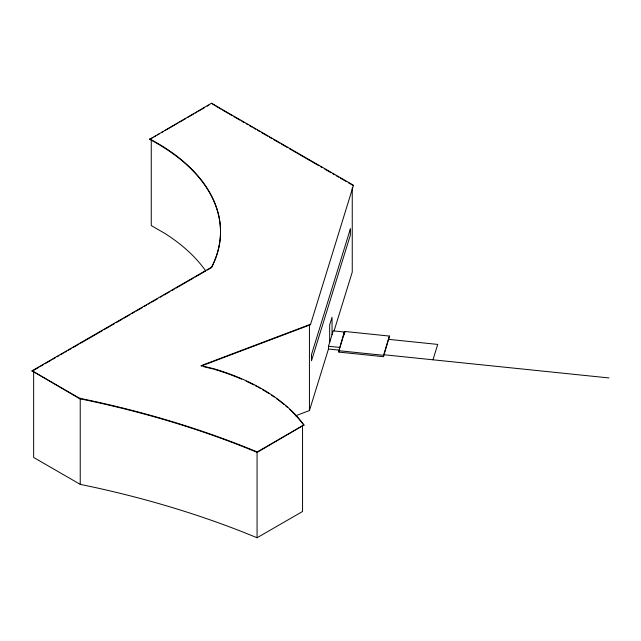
<?xml version="1.0" encoding="UTF-8"?>
<svg xmlns="http://www.w3.org/2000/svg" width="641" height="641" viewBox="0 0 641 641"><rect width="100%" height="100%" fill="white"/><g stroke="black" fill="none" stroke-linecap="round" stroke-linejoin="round"><path stroke-width="0.96" d="M310.46 324.731L310.46 324.298L201.17 365.634L201.17 366.067L310.46 324.731L353.471 185.241L211.458 103.249L149.674 139.353A217.003 125.283 0 0 1 211.538 267.618L207.203 270.117M295.485 415.833L309.435 410.552L328.464 349.025L328.464 346.268L333.224 330.876L344.233 332.014L344.233 334.778M334.105 330.804L352.254 272.113L352.254 187.877M339.474 348.784L344.233 332.014M338.881 350.707L344.834 331.469L389.464 336.076L383.518 356.684L338.881 352.085L338.881 350.707L383.518 355.306L389.464 336.076M338.881 352.085L339.474 350.162L328.464 349.025M432.971 359.801L437.731 344.417L388.871 339.377M149.674 139.353L152.246 137.871M153.968 136.878L155.683 135.884M157.398 134.898L159.112 133.905M161.684 132.415L163.407 131.429M165.122 130.435L177.99 123.008M179.704 122.014L185.714 118.545M187.428 117.559L193.438 114.09M195.152 113.096L196.867 112.103M198.582 111.117L204.591 107.648M207.163 106.158L208.886 105.172M201.17 365.634L213.926 368.767A192.444 111.101 0 0 1 303.922 424.959L257.193 452.378A710.076 409.96 0 0 0 79.604 398.702L32.05 370.81L211.538 267.185A217.003 125.283 0 0 0 149.674 138.921M32.05 371.243L38.989 367.237M40.72 366.235L43.324 364.737M45.054 363.735L51.128 360.226M52.858 359.224L55.463 357.726M57.193 356.725L58.932 355.723M60.663 354.721L63.267 353.223M64.997 352.221L66.736 351.22M68.467 350.218L71.071 348.712M72.802 347.71L78.875 344.209M80.606 343.207L102.288 330.692M104.018 329.69L114.427 323.681M116.157 322.679L122.231 319.178M123.961 318.176L130.035 314.675M131.766 313.673L134.37 312.167M136.1 311.165L142.174 307.664M143.904 306.662L146.509 305.164M148.239 304.163L149.978 303.161M151.709 302.159L157.782 298.658M160.378 297.152L162.117 296.15M163.848 295.148L169.921 291.647M171.652 290.645L174.256 289.139M175.987 288.138L193.326 278.13M195.064 277.128L205.465 271.119M32.05 370.81L79.604 398.269A710.076 409.96 0 0 1 257.193 451.945L303.922 424.959M33.644 371.243L33.644 457.458L80.229 484.356L95.741 487.649A711.206 410.609 0 0 1 244.109 532.495L257.065 537.751L302.552 511.486L302.552 426.257M328.464 346.268L339.474 347.398M384.111 354.761L608.95 377.942M203.902 366.74L213.012 368.976M220.985 109.186L211.458 103.249M222.715 110.18L232.242 115.684M233.973 116.686L240.03 120.179M241.761 121.181L244.365 122.679M246.096 123.681L247.827 124.683M249.557 125.684L252.153 127.182M253.884 128.184L255.615 129.178M257.353 130.179L259.95 131.677M261.68 132.679L267.738 136.18M269.476 137.182L272.072 138.68M273.803 139.682L279.861 143.175M281.599 144.177L287.657 147.678M289.387 148.68L318.833 165.674M320.564 166.676L322.295 167.678M324.891 169.176L330.956 172.677M332.687 173.679L334.418 174.673M336.148 175.674L338.744 177.172M340.475 178.174L346.541 181.675M348.271 182.677L353.471 185.674M383.518 355.306L383.518 356.684M344.834 331.469L344.834 332.855M332.038 334.722L332.038 317.303L329.658 324.995L329.658 342.414M309.435 324.338L309.435 410.552M257.193 451.945L257.193 452.378M257.065 451.528L257.065 537.751M151.268 140.347L151.268 225.576L164.825 233.404A218.132 125.932 0 0 1 205.681 270.887M80.229 398.141L80.229 484.356M79.604 398.269L79.604 398.702M213.926 369.2A192.444 111.101 0 0 1 241.633 379.184M246.096 381.171A192.444 111.101 0 0 1 253.876 384.945M255.559 385.818A192.444 111.101 0 0 1 257.217 386.691M258.043 387.14A192.444 111.101 0 0 1 260.703 388.606M262.449 389.608A192.444 111.101 0 0 1 269.228 393.734M271.68 395.329A192.444 111.101 0 0 1 274.068 396.955M276.399 398.598A192.444 111.101 0 0 1 284.123 404.559M285.582 405.785A192.444 111.101 0 0 1 287.721 407.652M289.796 409.535A192.444 111.101 0 0 1 303.922 425.392M350.355 228.949L311.502 354.569L311.502 360.763L350.355 235.143L350.355 228.949"/></g></svg>
